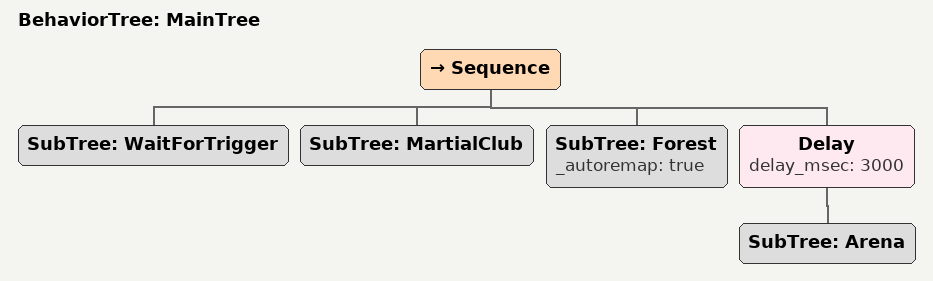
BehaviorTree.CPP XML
<?xml version="1.0" encoding="UTF-8"?>
<root BTCPP_format="4"
      main_tree_to_execute="MainTree">
  <include path="area/arena_bt.xml"/>

  <include path="area/martial_club_bt.xml"/>

  <include path="area/forest_bt.xml"/>

  <include path="common/bt_node_models.xml"/>

  <include path="common/wait_for_trigger.xml"/>

  <include path="common/bt_vel_tim.xml"/>

  <include path="common/bt_rotate.xml"/>

  <BehaviorTree ID="MainTree">
    <Sequence>
      <SubTree ID="WaitForTrigger"/>
      <SubTree ID="MartialClub"/>
      <SubTree ID="Forest"
               _autoremap="true"/>
      <Delay delay_msec="3000">
        <SubTree ID="Arena"/>
      </Delay>
    </Sequence>
  </BehaviorTree>

</root>
